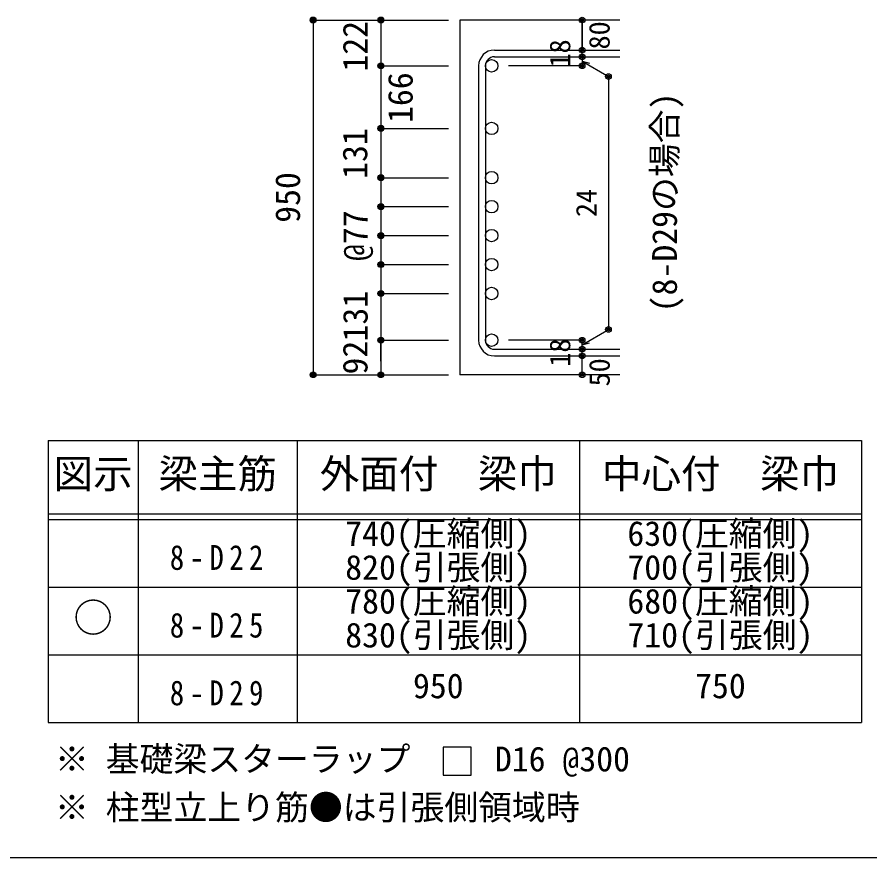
# Model space of a CAD drawing. Units: millimetres at full size, sheet at 1:30, with parts at other scales. Extents: x -5973 to 5954, y -4195 to 4201.
# Drawn here: x 1365 to 3633, y -4195 to -1960 of the extents above; entities that cross this region are included whole.
import ezdxf
from ezdxf.enums import TextEntityAlignment as Align

# ---------------------------------------------------------------- set-up
doc = ezdxf.new("R2010")
doc.units = ezdxf.units.MM
doc.header["$LTSCALE"] = 30
doc.header["$PDMODE"] = 32
doc.header["$PDSIZE"] = 15
for name, color, linetype in [('0-1_躯体線', 2, 'Continuous'), ('0-5_基礎梁筋', 7, 'Continuous'), ('0-6_スタラップ筋', 7, 'Continuous'), ('0-7_文字', 4, 'Continuous'), ('0-D_寸法', 4, 'Continuous'), ('6-7_文字', 7, 'Continuous'), ('6-E_枠', 7, 'Continuous'), ('F-0_枠', 6, 'Continuous')]:
    doc.layers.add(name, color=color, linetype=linetype)
doc.styles.add('ＭＳ ゴシック', font='')
doc.styles.get('ＭＳ ゴシック').set_extended_font_data('MS Gothic')

msp = doc.modelspace()

# ---------------------------------------------------------------- linework, layer by layer
at = {"layer": '0-1_躯体線'}
for p, q in [((2967.44, -1967.68), (2542.44, -1967.68)), ((2542.44, -1967.68), (2542.44, -2910.68)), ((2967.44, -2910.68), (2542.44, -2910.68))]:
    msp.add_line(p, q, dxfattribs=at)
at = {"layer": '0-5_基礎梁筋', "color": 3}
for centre in [(2626.94, -2089.37), (2626.94, -2255.68), (2626.94, -2386.68), (2626.94, -2463.68), (2626.94, -2540.68), (2626.94, -2617.68), (2626.94, -2694.68), (2626.94, -2818.68)]:
    msp.add_circle(centre, 16.5, dxfattribs=at)
at = {"layer": '0-6_スタラップ筋'}
for p, q in [((2634.44, -2047.37), (2967.44, -2047.37)), ((2634.44, -2065.37), (2967.44, -2065.37)), ((2592.44, -2089.37), (2592.44, -2818.68)), ((2610.44, -2089.37), (2610.44, -2818.68)), ((2634.44, -2842.68), (2967.44, -2842.68)), ((2634.44, -2860.68), (2967.44, -2860.68))]:
    msp.add_line(p, q, dxfattribs=at)
for centre, radius, start, end in [((2634.44, -2089.37), 42, 90, 180), ((2634.44, -2089.37), 24, 90, 180), ((2634.44, -2818.68), 42, 180, 270), ((2634.44, -2818.68), 24, 180, 270)]:
    msp.add_arc(centre, radius, start, end, dxfattribs=at)
at = {"layer": '0-D_寸法'}
for p, q in [((2152.44, -1967.68), (2332.44, -1967.68)), ((2152.44, -1967.68), (2332.44, -1967.68)), ((2152.44, -1967.68), (2152.44, -2910.68)), ((2332.44, -1967.68), (2512.44, -1967.68)), ((2332.44, -1967.68), (2512.44, -1967.68)), ((2332.44, -1967.68), (2332.44, -2910.68)), ((2867.44, -2047.37), (2867.44, -1967.68)), ((2867.44, -1967.68), (2867.44, -2047.37)), ((2867.44, -2065.37), (2867.44, -2047.37)), ((2867.44, -2065.37), (2867.44, -2089.37)), ((2867.44, -2077.37), (2937.5, -2117.82)), ((2867.44, -2077.37), (2886.76, -2082.55)), ((2332.44, -2089.37), (2512.44, -2089.37)), ((2332.44, -2089.37), (2512.44, -2089.37)), ((2867.44, -2089.37), (2671.35, -2089.37)), ((2937.5, -2117.82), (2937.5, -2790.23)), ((2332.44, -2255.68), (2512.44, -2255.68)), ((2332.44, -2255.68), (2512.44, -2255.68)), ((2332.44, -2386.68), (2512.44, -2386.68)), ((2332.44, -2463.68), (2512.44, -2463.68)), ((2332.44, -2540.68), (2512.44, -2540.68)), ((2332.44, -2617.68), (2512.44, -2617.68)), ((2332.44, -2694.68), (2512.44, -2694.68)), ((2867.44, -2830.68), (2937.5, -2790.23)), ((2332.44, -2818.68), (2512.44, -2818.68)), ((2332.44, -2874.64), (2332.44, -2818.68)), ((2867.44, -2818.68), (2671.35, -2818.68)), ((2867.44, -2842.68), (2867.44, -2818.68)), ((2867.44, -2830.68), (2886.76, -2825.5)), ((2867.44, -2860.68), (2867.44, -2842.68)), ((2867.44, -2910.68), (2867.44, -2860.68)), ((2152.44, -2910.68), (2332.44, -2910.68)), ((2332.44, -2910.68), (2512.44, -2910.68))]:
    msp.add_line(p, q, dxfattribs=at)
for centre, radius in [((2152.44, -1967.68), 8), ((2152.44, -1967.68), 7.2), ((2152.44, -1967.68), 6.4), ((2152.44, -1967.68), 5.6), ((2152.44, -1967.68), 4.8), ((2152.44, -1967.68), 4), ((2152.44, -1967.68), 3.2), ((2152.44, -1967.68), 2.4), ((2152.44, -1967.68), 1.6), ((2152.44, -1967.68), 0.8), ((2332.44, -1967.68), 8), ((2332.44, -1967.68), 7.2), ((2332.44, -1967.68), 6.4), ((2332.44, -1967.68), 5.6), ((2332.44, -1967.68), 4.8), ((2332.44, -1967.68), 4), ((2332.44, -1967.68), 3.2), ((2332.44, -1967.68), 2.4), ((2332.44, -1967.68), 1.6), ((2332.44, -1967.68), 0.8), ((2867.44, -1967.68), 4), ((2867.44, -1967.68), 3.6), ((2867.44, -1967.68), 3.2), ((2867.44, -1967.68), 2.8), ((2867.44, -1967.68), 2.4), ((2867.44, -1967.68), 2), ((2867.44, -1967.68), 1.6), ((2867.44, -1967.68), 1.2), ((2867.44, -1967.68), 0.8), ((2867.44, -1967.68), 0.4), ((2867.44, -2047.37), 4), ((2867.44, -2065.37), 4), ((2867.44, -2047.37), 3.6), ((2867.44, -2065.37), 3.6), ((2867.44, -2047.37), 3.2), ((2867.44, -2065.37), 3.2), ((2867.44, -2047.37), 2.8), ((2867.44, -2065.37), 2.8), ((2867.44, -2047.37), 2.4), ((2867.44, -2065.37), 2.4), ((2867.44, -2047.37), 2), ((2867.44, -2047.37), 1.6), ((2867.44, -2047.37), 1.2), ((2867.44, -2047.37), 0.8), ((2867.44, -2047.37), 0.4), ((2332.44, -2089.37), 8), ((2332.44, -2089.37), 7.2), ((2332.44, -2089.37), 6.4), ((2332.44, -2089.37), 5.6), ((2332.44, -2089.37), 4.8), ((2332.44, -2089.37), 4), ((2867.44, -2089.37), 4), ((2867.44, -2065.37), 2), ((2867.44, -2065.37), 1.6), ((2867.44, -2065.37), 1.2), ((2867.44, -2065.37), 0.8), ((2867.44, -2065.37), 0.4), ((2332.44, -2089.37), 3.2), ((2332.44, -2089.37), 2.4), ((2332.44, -2089.37), 1.6), ((2332.44, -2089.37), 0.8), ((2867.44, -2089.37), 3.6), ((2867.44, -2089.37), 3.2), ((2867.44, -2089.37), 2.8), ((2867.44, -2089.37), 2.4), ((2867.44, -2089.37), 2), ((2867.44, -2089.37), 1.6), ((2867.44, -2089.37), 1.2), ((2867.44, -2089.37), 0.8), ((2867.44, -2089.37), 0.4), ((2937.5, -2117.82), 4), ((2937.5, -2117.82), 3.6), ((2937.5, -2117.82), 3.2), ((2937.5, -2117.82), 2.8), ((2937.5, -2117.82), 2.4), ((2937.5, -2117.82), 2), ((2937.5, -2117.82), 1.6), ((2937.5, -2117.82), 1.2), ((2937.5, -2117.82), 0.8), ((2937.5, -2117.82), 0.4), ((2332.44, -2255.68), 8), ((2332.44, -2255.68), 7.2), ((2332.44, -2255.68), 6.4), ((2332.44, -2255.68), 5.6), ((2332.44, -2255.68), 4.8), ((2332.44, -2255.68), 4), ((2332.44, -2255.68), 3.2), ((2332.44, -2255.68), 2.4), ((2332.44, -2255.68), 1.6), ((2332.44, -2255.68), 0.8), ((2332.44, -2386.68), 8), ((2332.44, -2386.68), 7.2), ((2332.44, -2386.68), 6.4), ((2332.44, -2386.68), 5.6), ((2332.44, -2386.68), 4.8), ((2332.44, -2386.68), 4), ((2332.44, -2386.68), 3.2), ((2332.44, -2386.68), 2.4), ((2332.44, -2386.68), 1.6), ((2332.44, -2386.68), 0.8), ((2332.44, -2463.68), 8), ((2332.44, -2463.68), 7.2), ((2332.44, -2463.68), 6.4), ((2332.44, -2463.68), 5.6), ((2332.44, -2463.68), 4.8), ((2332.44, -2463.68), 4), ((2332.44, -2463.68), 3.2), ((2332.44, -2463.68), 2.4), ((2332.44, -2463.68), 1.6), ((2332.44, -2463.68), 0.8), ((2332.44, -2540.68), 8), ((2332.44, -2540.68), 7.2), ((2332.44, -2540.68), 6.4), ((2332.44, -2540.68), 5.6), ((2332.44, -2540.68), 4.8), ((2332.44, -2540.68), 4), ((2332.44, -2540.68), 3.2), ((2332.44, -2540.68), 2.4), ((2332.44, -2540.68), 1.6), ((2332.44, -2540.68), 0.8), ((2332.44, -2617.68), 8), ((2332.44, -2617.68), 7.2), ((2332.44, -2617.68), 6.4), ((2332.44, -2617.68), 5.6), ((2332.44, -2617.68), 4.8), ((2332.44, -2617.68), 4), ((2332.44, -2617.68), 3.2), ((2332.44, -2617.68), 2.4), ((2332.44, -2617.68), 1.6), ((2332.44, -2617.68), 0.8), ((2332.44, -2694.68), 8), ((2332.44, -2694.68), 7.2), ((2332.44, -2694.68), 6.4), ((2332.44, -2694.68), 5.6), ((2332.44, -2694.68), 4.8), ((2332.44, -2694.68), 4), ((2332.44, -2694.68), 3.2), ((2332.44, -2694.68), 2.4), ((2332.44, -2694.68), 1.6), ((2332.44, -2694.68), 0.8), ((2937.5, -2790.23), 4), ((2937.5, -2790.23), 3.6), ((2937.5, -2790.23), 3.2), ((2937.5, -2790.23), 2.8), ((2937.5, -2790.23), 2.4), ((2937.5, -2790.23), 2), ((2332.44, -2818.68), 8), ((2937.5, -2790.23), 1.6), ((2937.5, -2790.23), 1.2), ((2937.5, -2790.23), 0.8), ((2937.5, -2790.23), 0.4), ((2332.44, -2818.68), 7.2), ((2332.44, -2818.68), 6.4), ((2332.44, -2818.68), 5.6), ((2332.44, -2818.68), 4.8), ((2332.44, -2818.68), 4), ((2332.44, -2818.68), 3.2), ((2332.44, -2818.68), 2.4), ((2332.44, -2818.68), 1.6), ((2332.44, -2818.68), 0.8), ((2867.44, -2818.68), 4), ((2867.44, -2818.68), 3.6), ((2867.44, -2818.68), 3.2), ((2867.44, -2818.68), 2.8), ((2867.44, -2818.68), 2.4), ((2867.44, -2818.68), 2), ((2867.44, -2818.68), 1.6), ((2867.44, -2818.68), 1.2), ((2867.44, -2818.68), 0.8), ((2867.44, -2818.68), 0.4), ((2867.44, -2842.68), 4), ((2867.44, -2842.68), 3.6), ((2867.44, -2842.68), 3.2), ((2867.44, -2842.68), 2.8), ((2867.44, -2842.68), 2.4), ((2867.44, -2842.68), 2), ((2867.44, -2842.68), 1.6), ((2867.44, -2842.68), 1.2), ((2867.44, -2842.68), 0.8), ((2867.44, -2842.68), 0.4), ((2867.44, -2860.68), 4), ((2867.44, -2860.68), 3.6), ((2867.44, -2860.68), 3.2), ((2867.44, -2860.68), 2.8), ((2867.44, -2860.68), 2.4), ((2867.44, -2860.68), 2), ((2867.44, -2860.68), 1.6), ((2867.44, -2860.68), 1.2), ((2867.44, -2860.68), 0.8), ((2867.44, -2860.68), 0.4), ((2152.44, -2910.68), 7.2), ((2152.44, -2910.68), 6.4), ((2152.44, -2910.68), 5.6), ((2152.44, -2910.68), 4.8), ((2152.44, -2910.68), 4), ((2152.44, -2910.68), 3.2), ((2152.44, -2910.68), 2.4), ((2152.44, -2910.68), 1.6), ((2152.44, -2910.68), 0.8), ((2332.44, -2910.68), 7.2), ((2332.44, -2910.68), 6.4), ((2332.44, -2910.68), 5.6), ((2332.44, -2910.68), 4.8), ((2332.44, -2910.68), 4), ((2332.44, -2910.68), 3.2), ((2332.44, -2910.68), 2.4), ((2332.44, -2910.68), 1.6), ((2332.44, -2910.68), 0.8), ((2867.44, -2910.68), 4), ((2867.44, -2910.68), 3.6), ((2867.44, -2910.68), 3.2), ((2867.44, -2910.68), 2.8), ((2867.44, -2910.68), 2.4), ((2867.44, -2910.68), 2), ((2867.44, -2910.68), 1.6), ((2867.44, -2910.68), 1.2), ((2867.44, -2910.68), 0.8), ((2867.44, -2910.68), 0.4)]:
    msp.add_circle(centre, radius, dxfattribs=at)
at = {"layer": '0-D_寸法', "color": 7}
for p in [(2152.44, -1967.68), (2332.44, -1967.68), (2867.44, -1967.68), (2867.44, -2047.37), (2867.44, -2065.37), (2332.44, -2089.37), (2867.44, -2089.37), (2937.5, -2117.82), (2332.44, -2255.68), (2332.44, -2386.68), (2332.44, -2386.68), (2332.44, -2463.68), (2332.44, -2463.68), (2332.44, -2540.68), (2332.44, -2540.68), (2332.44, -2617.68), (2332.44, -2617.68), (2332.44, -2694.68), (2332.44, -2694.68), (2937.5, -2790.23), (2332.44, -2818.68), (2332.44, -2818.68), (2867.44, -2818.68), (2867.44, -2818.68), (2867.44, -2842.68), (2867.44, -2860.68), (2152.44, -2910.68), (2332.44, -2910.68), (2867.44, -2910.68)]:
    msp.add_point(p, dxfattribs=at)
at = {"layer": '6-7_文字'}
msp.add_lwpolyline([(2497.69, -3975.39), (2572.69, -3975.39), (2572.69, -3900.39), (2497.69, -3900.39)], close=True, dxfattribs=at)
at = {"layer": '6-E_枠', "color": 3}
for p, q in [((1447.71, -3085.43), (1447.71, -3835.43)), ((1447.71, -3085.43), (3610.24, -3085.43)), ((3610.24, -3085.43), (3610.24, -3835.43)), ((1447.71, -3835.43), (3610.24, -3835.43))]:
    msp.add_line(p, q, dxfattribs=at)
at = {"layer": '6-E_枠'}
for p, q in [((1687.71, -3085.43), (1687.71, -3835.43)), ((2110.24, -3085.43), (2110.24, -3835.43)), ((2860.24, -3085.43), (2860.24, -3835.43)), ((1447.71, -3280.43), (3610.24, -3280.43)), ((1447.71, -3295.43), (3610.24, -3295.43)), ((1447.71, -3475.43), (3610.24, -3475.43)), ((1447.71, -3655.43), (3610.24, -3655.43))]:
    msp.add_line(p, q, dxfattribs=at)
at = {"layer": 'F-0_枠'}
msp.add_lwpolyline([(5954.1, -4195.24), (590.94, -4195.24), (-5972.88, -4195.24)], dxfattribs=at)

# ---------------------------------------------------------------- texts
at = {"layer": '0-7_文字', "color": 7, "style": 'ＭＳ ゴシック'}
msp.add_text('(8-D29の場合)', height=65.98, rotation=90, dxfattribs=at).set_placement((3139.32, -2744.7), align=Align.BOTTOM_LEFT)
at = {"layer": '0-D_寸法', "style": 'ＭＳ ゴシック'}
for s, height, p in [('122', 65.98, (2316.85, -2104.59)), ('80', 54.99, (2957.09, -2045.77)), ('18', 54.99, (2852.44, -2093.87)), ('166', 65.98, (2436.9, -2241.26)), ('131', 65.98, (2316.27, -2389.84)), ('950', 65.98, (2137.44, -2506.68)), ('24', 54.99, (2922.5, -2491.52)), ('@77', 65.98, (2317.44, -2608.18)), ('131', 65.98, (2317.21, -2822.22)), ('92', 65.98, (2316.75, -2909.96)), ('18', 54.99, (2852.44, -2889.18)), ('50', 54.99, (2957.44, -2941.68))]:
    msp.add_text(s, height=height, rotation=90, dxfattribs=at).set_placement(p, align=Align.BOTTOM_LEFT)
at = {"layer": '6-7_文字', "color": 2, "style": 'ＭＳ ゴシック'}
for s, p in [('梁主筋', (1741.48, -3235.43)), ('外面付\u3000梁巾', (2170.24, -3235.43)), ('中心付\u3000梁巾', (2920.24, -3235.43)), ('図示', (1462.71, -3235.43)), ('○', (1515.21, -3617.93))]:
    msp.add_text(s, height=76.98, dxfattribs=at).set_placement(p, align=Align.BOTTOM_LEFT)
at = {"layer": '6-7_文字', "style": 'ＭＳ ゴシック'}
for s, p in [('740(圧縮側)', (2237.74, -3385.43)), ('630(圧縮側)', (2987.74, -3385.43)), ('820(引張側)', (2237.74, -3475.43)), ('700(引張側)', (2987.74, -3475.43)), ('780(圧縮側)', (2237.74, -3565.43)), ('680(圧縮側)', (2987.74, -3565.43)), ('830(引張側)', (2237.74, -3655.43)), ('710(引張側)', (2987.74, -3655.43)), ('950', (2417.74, -3790.43)), ('750', (3167.74, -3790.43)), ('※ 基礎梁スターラップ     D16 @300', (1466.27, -3985.01)), ('※ 柱型立上り筋●は引張側領域時', (1466.27, -4113.51))]:
    msp.add_text(s, height=65.98, dxfattribs=at).set_placement(p, align=Align.BOTTOM_LEFT)
at = {"layer": '6-7_文字', "char_height": 65.98, "attachment_point": 7, "style": 'ＭＳ ゴシック'}
for s, insert in [('\\T1.38;\\W0.85;8-D22', (1771.48, -3430.43)), ('\\T1.38;\\W0.85;8-D25', (1771.48, -3610.43)), ('\\T1.38;\\W0.85;8-D29', (1771.48, -3790.43))]:
    msp.add_mtext(s, dxfattribs=dict(at, insert=insert))

doc.saveas('drawing.dxf')
